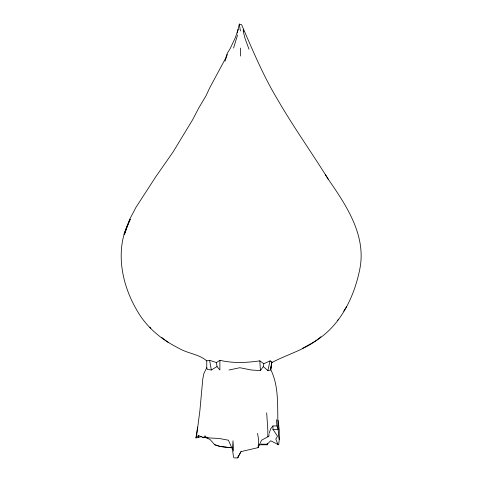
<?xml version="1.0" encoding="UTF-8"?>
<svg xmlns="http://www.w3.org/2000/svg" width="482" height="482" viewBox="0 0 482 482"><rect width="100%" height="100%" fill="white"/><g stroke="black" fill="none" stroke-linecap="round" stroke-linejoin="round"><path stroke-width="0.72" d="M268.968 434.499L268.968 436.216L261.545 440.211L258.123 447.627L241 451.622L237.578 457.9L234.15 457.9L233.577 457.328L232.438 449.338L233.005 440.777L233.577 451.05M258.123 447.627L258.695 440.211L257.551 433.354M201.904 436.499L195.909 437.927L196.475 436.782L199.903 410.525L202.759 379.129L203.904 373.423L206.754 367.718L206.754 360.861C199.042 354.258 188.643 353.649 179.925 348.878C173.442 345.407 166.941 341.955 161.09 337.466C151.499 330.152 143.04 321.217 137.117 310.637C121.06 283.657 114.379 247.923 130.267 219.31L123.988 234.15M278.102 420.226L279.247 429.932L279.247 439.638L278.674 444.772L270.679 440.777L267.257 444.205L260.979 444.205L267.257 444.772L267.257 443.47M197.62 427.076L195.909 437.927M279.247 439.638C275.602 416.4 281.404 391.167 270.679 369.429L271.824 362.006L270.107 360.861L263.829 363.717L263.262 366.579L260.407 370.574L251.273 370.001L239.861 367.718L229.01 370.001M270.679 369.429L271.824 362.006L270.679 370.001L267.823 370.574L263.262 366.579M237.289 32.945L239.289 24.1L241.572 24.672C252.586 50.038 263.19 75.722 277.536 99.443C293.291 126.808 311.746 152.517 328.332 179.352C346.546 205.657 366.712 235.867 359.723 269.54C353.806 298.774 338.84 328.483 311.782 343.172M238.15 457.328L238.457 455.978M267.823 370.574L270.107 360.861M233.577 48.073L237.578 34.945M126.272 229.016L124.555 234.15L129.694 219.31L135.978 207.32L155.951 176.502L173.08 151.957L192.481 119.994L198.759 108.004L206.182 95.448L209.61 88.031L225.588 58.346L227.299 53.213L230.155 48.646L235.288 37.795L238.15 29.239M225.016 61.202L227.299 54.352M198.186 437.355L198.759 435.644L202.759 437.355L207.899 437.927M269.179 433.282L270.679 428.787L272.963 425.937L276.963 425.937L278.102 429.36L272.963 429.36L272.963 425.937M237.578 457.9L241 451.622M343.738 311.209L346.6 306.642M337.273 320.717L338.605 319.198M320.91 336.707C306.841 349.384 288.134 353.866 271.824 362.578M206.754 360.861L209.61 360.295L216.454 362.578L219.882 360.295C232.999 363.404 246.591 362.777 259.834 360.861L263.829 363.717M311.209 343.527L302.232 348.516M206.754 367.718L207.326 369.429L211.321 370.001L217.027 366.579L216.454 362.578M196.475 436.782L198.759 435.644M202.759 437.355L205.043 436.782L209.037 437.927L219.31 438.493L228.444 440.211L232.438 449.338M232.264 447.362L230.155 447.627L220.455 446.489L214.743 444.772L210.176 439.638L205.82 437.457M231.824 447.362L229.583 447.627L219.882 446.489L214.743 444.772M258.936 444.772L267.257 444.772M161.657 337.466L168.513 342.6M217.027 366.579L219.882 370.001L219.882 360.295M149.902 327.188L150.818 328.326M272.963 429.36L277.536 436.216L275.818 439.066L278.102 444.772M325.477 174.785L328.332 179.352M248.995 49.218L245.001 38.367L243.283 31.517L243.283 29.239L243.778 31.438M239.289 24.1L240.434 30.95M209.61 360.295L211.321 370.001M276.391 419.659L276.963 425.937M266.685 412.809L267.823 429.932L267.823 436.782M259.834 360.861L260.407 370.574M240.434 48.073L240.434 56.063M205.043 435.644L205.043 436.782"/></g></svg>
